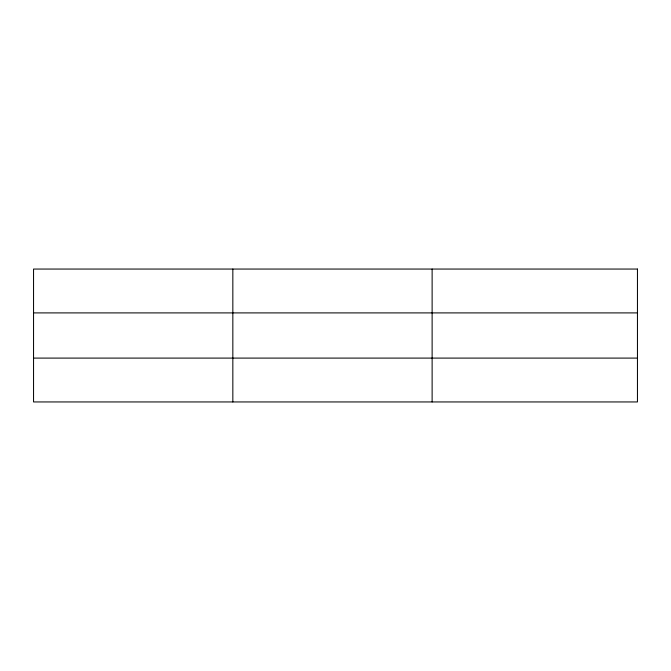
<?xml version="1.0" encoding="UTF-8"?>
<svg xmlns="http://www.w3.org/2000/svg" width="671" height="671" viewBox="0 0 671 671"><rect width="100%" height="100%" fill="white"/><g stroke="black" fill="none" stroke-linecap="round" stroke-linejoin="round"><path stroke-width="1.01" d="M232.837 269.054L232.837 401.946M432.124 269.054L432.124 401.946M33.55 312.904L637.45 312.904M33.55 358.096L637.45 358.096M637.45 269.054L637.45 401.946L33.55 401.946L33.55 269.054L637.45 269.054"/></g></svg>
